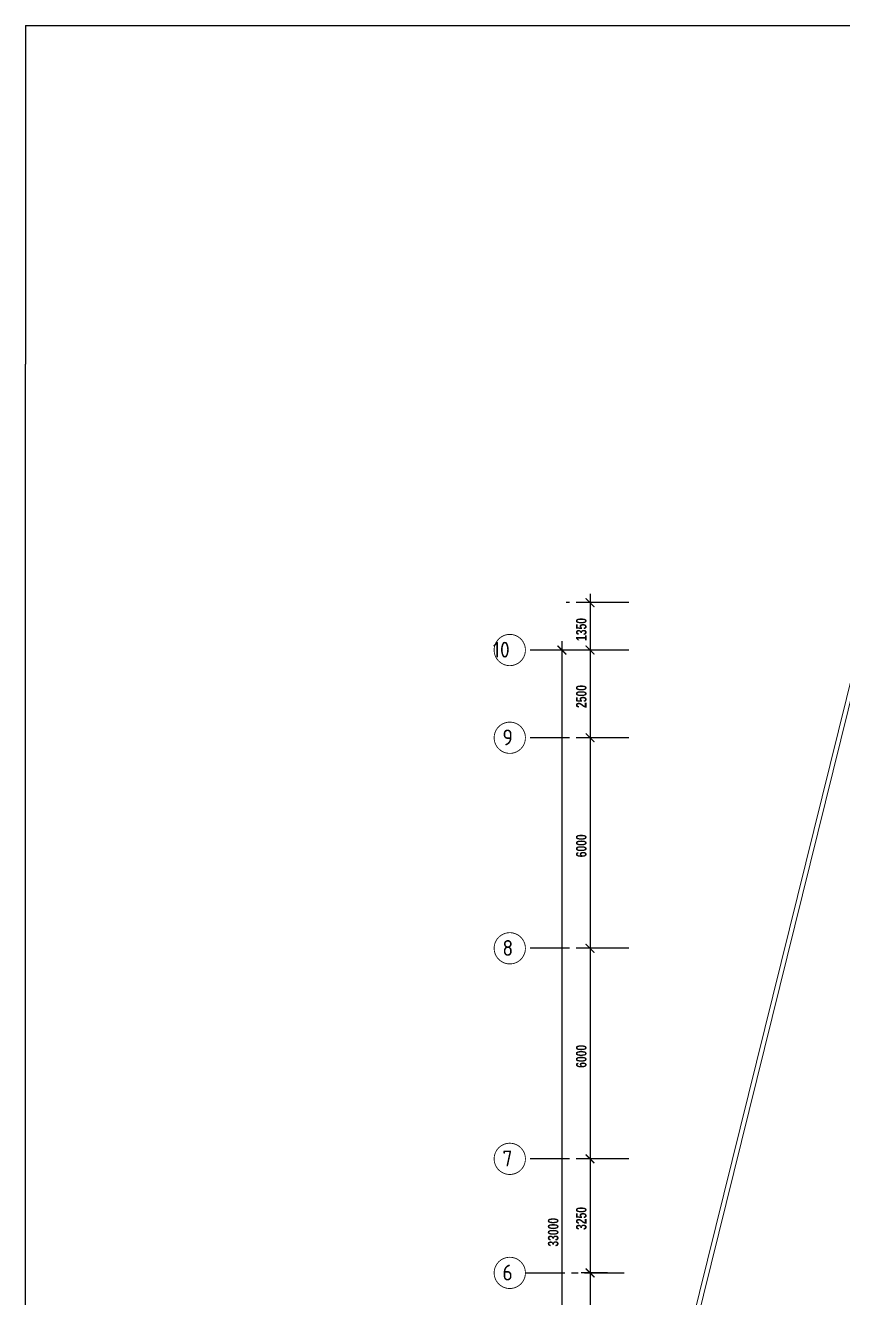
# Model space of a CAD drawing. Header units: inches. Extents: x 16928 to 514628, y -1471 to 241387.
# Drawn here: x 16928 to 40235, y 40204 to 76484 of the extents above; entities that cross this region are included whole.
import ezdxf

# ---------------------------------------------------------------- set-up
doc = ezdxf.new("R2010")
doc.units = ezdxf.units.IN
doc.header["$MEASUREMENT"] = 0
doc.linetypes.add('CENTER2', pattern=[1.125, 0.75, -0.125, 0.125, -0.125])
for name, color, linetype in [('DIM', 4, 'Continuous'), ('dxt_text', 4, 'Continuous'), ('GRID', 8, 'CENTER2'), ('GRID-TEXT', 8, 'Continuous'), ('kerb', 8, 'Continuous'), ('t.block', 4, 'Continuous')]:
    doc.layers.add(name, color=color, linetype=linetype)
doc.styles.add('STYLE1', font='ISOCP.SHX')
doc.styles.add('style2', font='sanssb__.ttf', dxfattribs={"height": 1200})

msp = doc.modelspace()

# ---------------------------------------------------------------- linework, layer by layer
at = {"linetype": 'ByBlock', "const_width": 37.5}
for points in [[(33138, 59910), (32888, 60160)], [(32338, 58560), (32088, 58810)], [(33138, 58560), (32888, 58810)], [(32888, 58810), (33138, 58560)], [(33138, 56060), (32888, 56310)], [(32888, 56310), (33138, 56060)], [(33138, 50060), (32888, 50310)], [(32888, 50310), (33138, 50060)], [(33138, 44060), (32888, 44310)], [(32888, 44310), (33138, 44060)], [(33138, 40810), (32888, 41060)], [(32888, 41060), (33138, 40810)]]:
    msp.add_lwpolyline(points, dxfattribs=at)
at = {"layer": 'DIM'}
for p, q in [((33013, 60285), (33013, 58435)), ((33507, 60035), (32763, 60035)), ((32213, 58935), (32213, 25435)), ((33013, 58935), (33013, 55935)), ((32707, 58685), (31963, 58685)), ((33507, 58685), (32763, 58685)), ((33507, 58685), (32763, 58685)), ((33013, 56435), (33013, 49935)), ((33507, 56185), (32763, 56185)), ((33507, 56185), (32763, 56185)), ((33013, 50435), (33013, 43935)), ((33507, 50185), (32763, 50185)), ((33507, 50185), (32763, 50185)), ((33013, 44435), (33013, 40685)), ((33507, 44185), (32763, 44185)), ((33507, 44185), (32763, 44185)), ((33013, 41185), (33013, 37435)), ((33507, 40935), (32763, 40935)), ((33507, 40935), (32763, 40935))]:
    msp.add_line(p, q, dxfattribs=at)
at = {"layer": 'dxt_text', "color": 0}
msp.add_line((16928, 76484), (16928, 66836), dxfattribs=at)
at = {"layer": 'GRID', "ltscale": 1500}
for p, q in [((34118, 60035), (32336, 60035)), ((34118, 58685), (31172, 58685)), ((34118, 56185), (31172, 56185)), ((34118, 50185), (31172, 50185)), ((34118, 44185), (31172, 44185)), ((31172, 40935), (34118, 40935))]:
    msp.add_line(p, q, dxfattribs=at)
at = {"layer": 'GRID-TEXT', "const_width": 24.7}
for points in [[(31172, 58685, 1), (30281, 58685, 0.414214), (30727, 58240, 0.414214), (31172, 58685, 1)], [(31172, 56185, 1), (30281, 56185, 0.414214), (30727, 55740, 0.414214), (31172, 56185, 1)], [(31172, 50185, 1), (30281, 50185, 0.414214), (30727, 49740, 0.414214), (31172, 50185, 1)], [(31172, 44185, 1), (30281, 44185, 0.414214), (30727, 43740, 0.414214), (31172, 44185, 1)], [(31172, 40935, 1), (30281, 40935, 0.414214), (30727, 40490, 0.414214), (31172, 40935, 1)]]:
    msp.add_lwpolyline(points, format="xyb", dxfattribs=at)
at = {"layer": 'kerb', "linetype": 'Continuous', "lineweight": 0}
for p, q in [((44716, 75106), (31844, 23014)), ((44844, 75106), (31965, 22984))]:
    msp.add_line(p, q, dxfattribs=at)
at = {"layer": 't.block', "color": 7, "ltscale": 0.5}
for p, q in [((16928, 76484), (111783, 76484)), ((16928, 33), (16928, 66836))]:
    msp.add_line(p, q, dxfattribs=at)

# ---------------------------------------------------------------- texts
at = {"layer": 'DIM', "style": 'style2', "width": 0.7}
for s, p in [('1350', (32913, 58945)), ('2500', (32913, 57035)), ('6000', (32913, 52780)), ('6000', (32913, 46780)), ('33000', (32113, 41685)), ('3250', (32913, 42160))]:
    msp.add_text(s, height=300, rotation=90, dxfattribs=at).set_placement(p)
at = {"layer": 'GRID-TEXT', "style": 'STYLE1'}
for s, p in [('10', (30245, 58470)), ('9', (30518, 55970)), ('8', (30518, 49970)), ('7', (30518, 43970)), ('6', (30518, 40720))]:
    msp.add_text(s, height=450, dxfattribs=at).set_placement(p)

doc.saveas('drawing.dxf')
